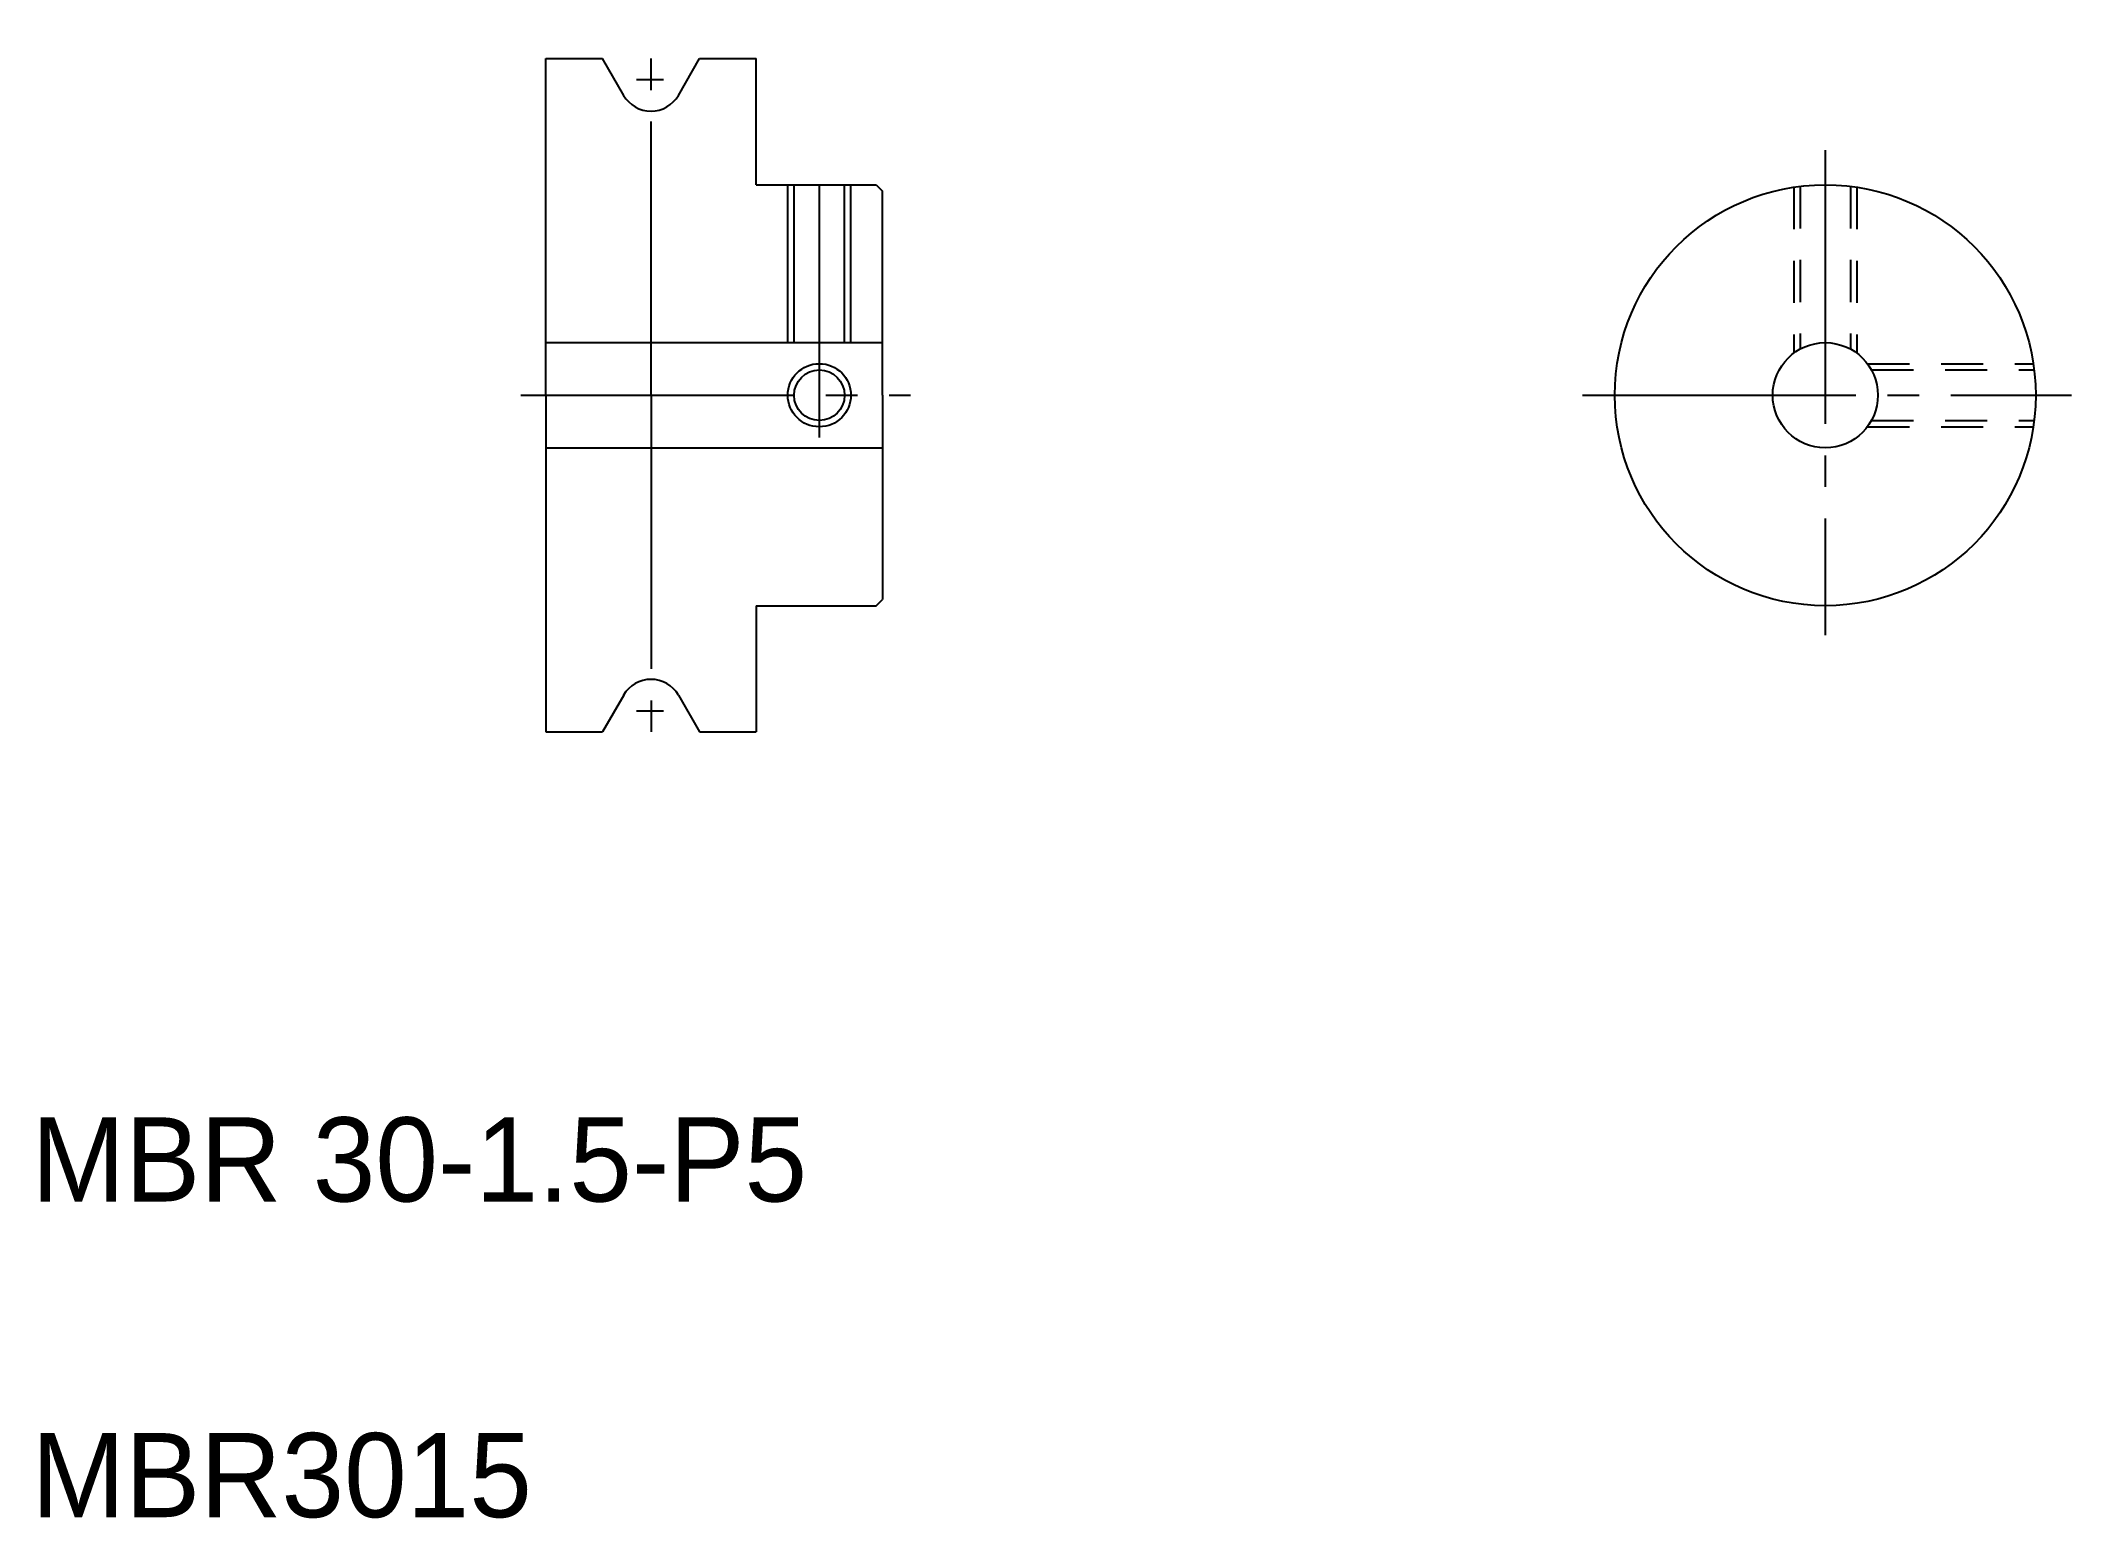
# Model space of a CAD drawing. Extents: x 111.1 to 207.6, y 51.9 to 122.1.
import ezdxf

# ---------------------------------------------------------------- set-up
doc = ezdxf.new("R2010")
doc.units = 0
doc.linetypes.add('CENTER', pattern=[17.5, 13, -1.5, 1.5, -1.5])
doc.linetypes.add('DASHED', pattern=[3.5, 2, -1.5])
doc.layers.get('0').update_dxf_attribs({"linetype": 'CONTINUOUS'})
doc.layers.add('CENTER', color=1, linetype='CENTER')

msp = doc.modelspace()

# ---------------------------------------------------------------- linework, layer by layer
at = {"color": 7, "linetype": 'CONTINUOUS'}
for p, q in [((135.125, 121.23), (137.816, 121.23)), ((135.125, 105.23), (135.125, 121.23)), ((138.826, 119.48), (137.816, 121.23)), ((141.424, 119.48), (142.434, 121.23)), ((142.434, 121.23), (145.125, 121.23)), ((145.125, 115.23), (145.125, 121.23)), ((145.125, 115.23), (150.825, 115.23)), ((146.925, 107.73), (146.925, 115.23)), ((149.325, 107.73), (149.325, 115.23)), ((150.825, 115.23), (151.125, 114.93)), ((151.125, 105.23), (151.125, 114.93)), ((135.125, 107.73), (151.125, 107.73)), ((135.125, 105.23), (135.125, 89.23)), ((151.125, 105.23), (151.125, 95.53)), ((135.125, 102.73), (151.125, 102.73)), ((135.125, 101.23), (135.125, 101.23)), ((135.125, 97.23), (135.125, 97.23)), ((145.125, 95.23), (150.825, 95.23)), ((145.125, 95.23), (145.125, 89.23)), ((150.825, 95.23), (151.125, 95.53)), ((138.826, 90.98), (137.816, 89.23)), ((141.424, 90.98), (142.434, 89.23)), ((135.125, 89.23), (137.816, 89.23)), ((142.434, 89.23), (145.125, 89.23)), ((142.434, 89.23), (142.525, 89.23))]:
    msp.add_line(p, q, dxfattribs=at)
at = {"color": 3, "linetype": 'CONTINUOUS'}
for p, q in [((146.625, 107.73), (146.625, 115.23)), ((149.625, 107.73), (149.625, 115.23))]:
    msp.add_line(p, q, dxfattribs=at)
at = {"color": 3, "linetype": 'DASHED'}
for p, q in [((194.428, 115.117), (194.428, 107.23)), ((194.728, 115.158), (194.728, 107.423)), ((197.128, 115.158), (197.128, 107.423)), ((197.428, 115.117), (197.428, 107.23)), ((197.928, 106.73), (205.815, 106.73)), ((198.121, 106.43), (205.856, 106.43)), ((197.928, 103.73), (205.815, 103.73)), ((198.121, 104.03), (205.856, 104.03))]:
    msp.add_line(p, q, dxfattribs=at)
at = {"color": 7, "linetype": 'CONTINUOUS'}
for centre, radius in [((195.928, 105.23), 10), ((195.928, 105.23), 2.5), ((148.125, 105.23), 1.2)]:
    msp.add_circle(centre, radius, dxfattribs=at)
at = {"color": 3, "linetype": 'CONTINUOUS'}
msp.add_circle((148.125, 105.23), 1.5, dxfattribs=at)
at = {"color": 7, "linetype": 'CONTINUOUS'}
for centre, start, end in [((140.125, 120.23), 210, 330), ((140.125, 90.23), 30, 150)]:
    msp.add_arc(centre, 1.5, start, end, dxfattribs=at)
at = {"layer": 'CENTER', "color": 1, "linetype": 'CENTER'}
for p, q in [((140.125, 105.23), (140.125, 122.081)), ((139.438, 120.23), (140.711, 120.23)), ((195.928, 116.872), (195.928, 93.832)), ((148.125, 103.221), (148.125, 115.23)), ((133.939, 105.23), (152.451, 105.23)), ((140.125, 105.23), (140.125, 88.38)), ((184.387, 105.23), (207.623, 105.23)), ((139.438, 90.23), (140.711, 90.23))]:
    msp.add_line(p, q, dxfattribs=at)

# ---------------------------------------------------------------- texts
at = {"color": 7, "linetype": 'CONTINUOUS'}
for s, p in [('MBR 30-1.5-P5', (110.68, 66.919)), ('MBR3015', (110.68, 51.919))]:
    msp.add_text(s, height=4, dxfattribs=at).set_placement(p)

doc.saveas('drawing.dxf')
